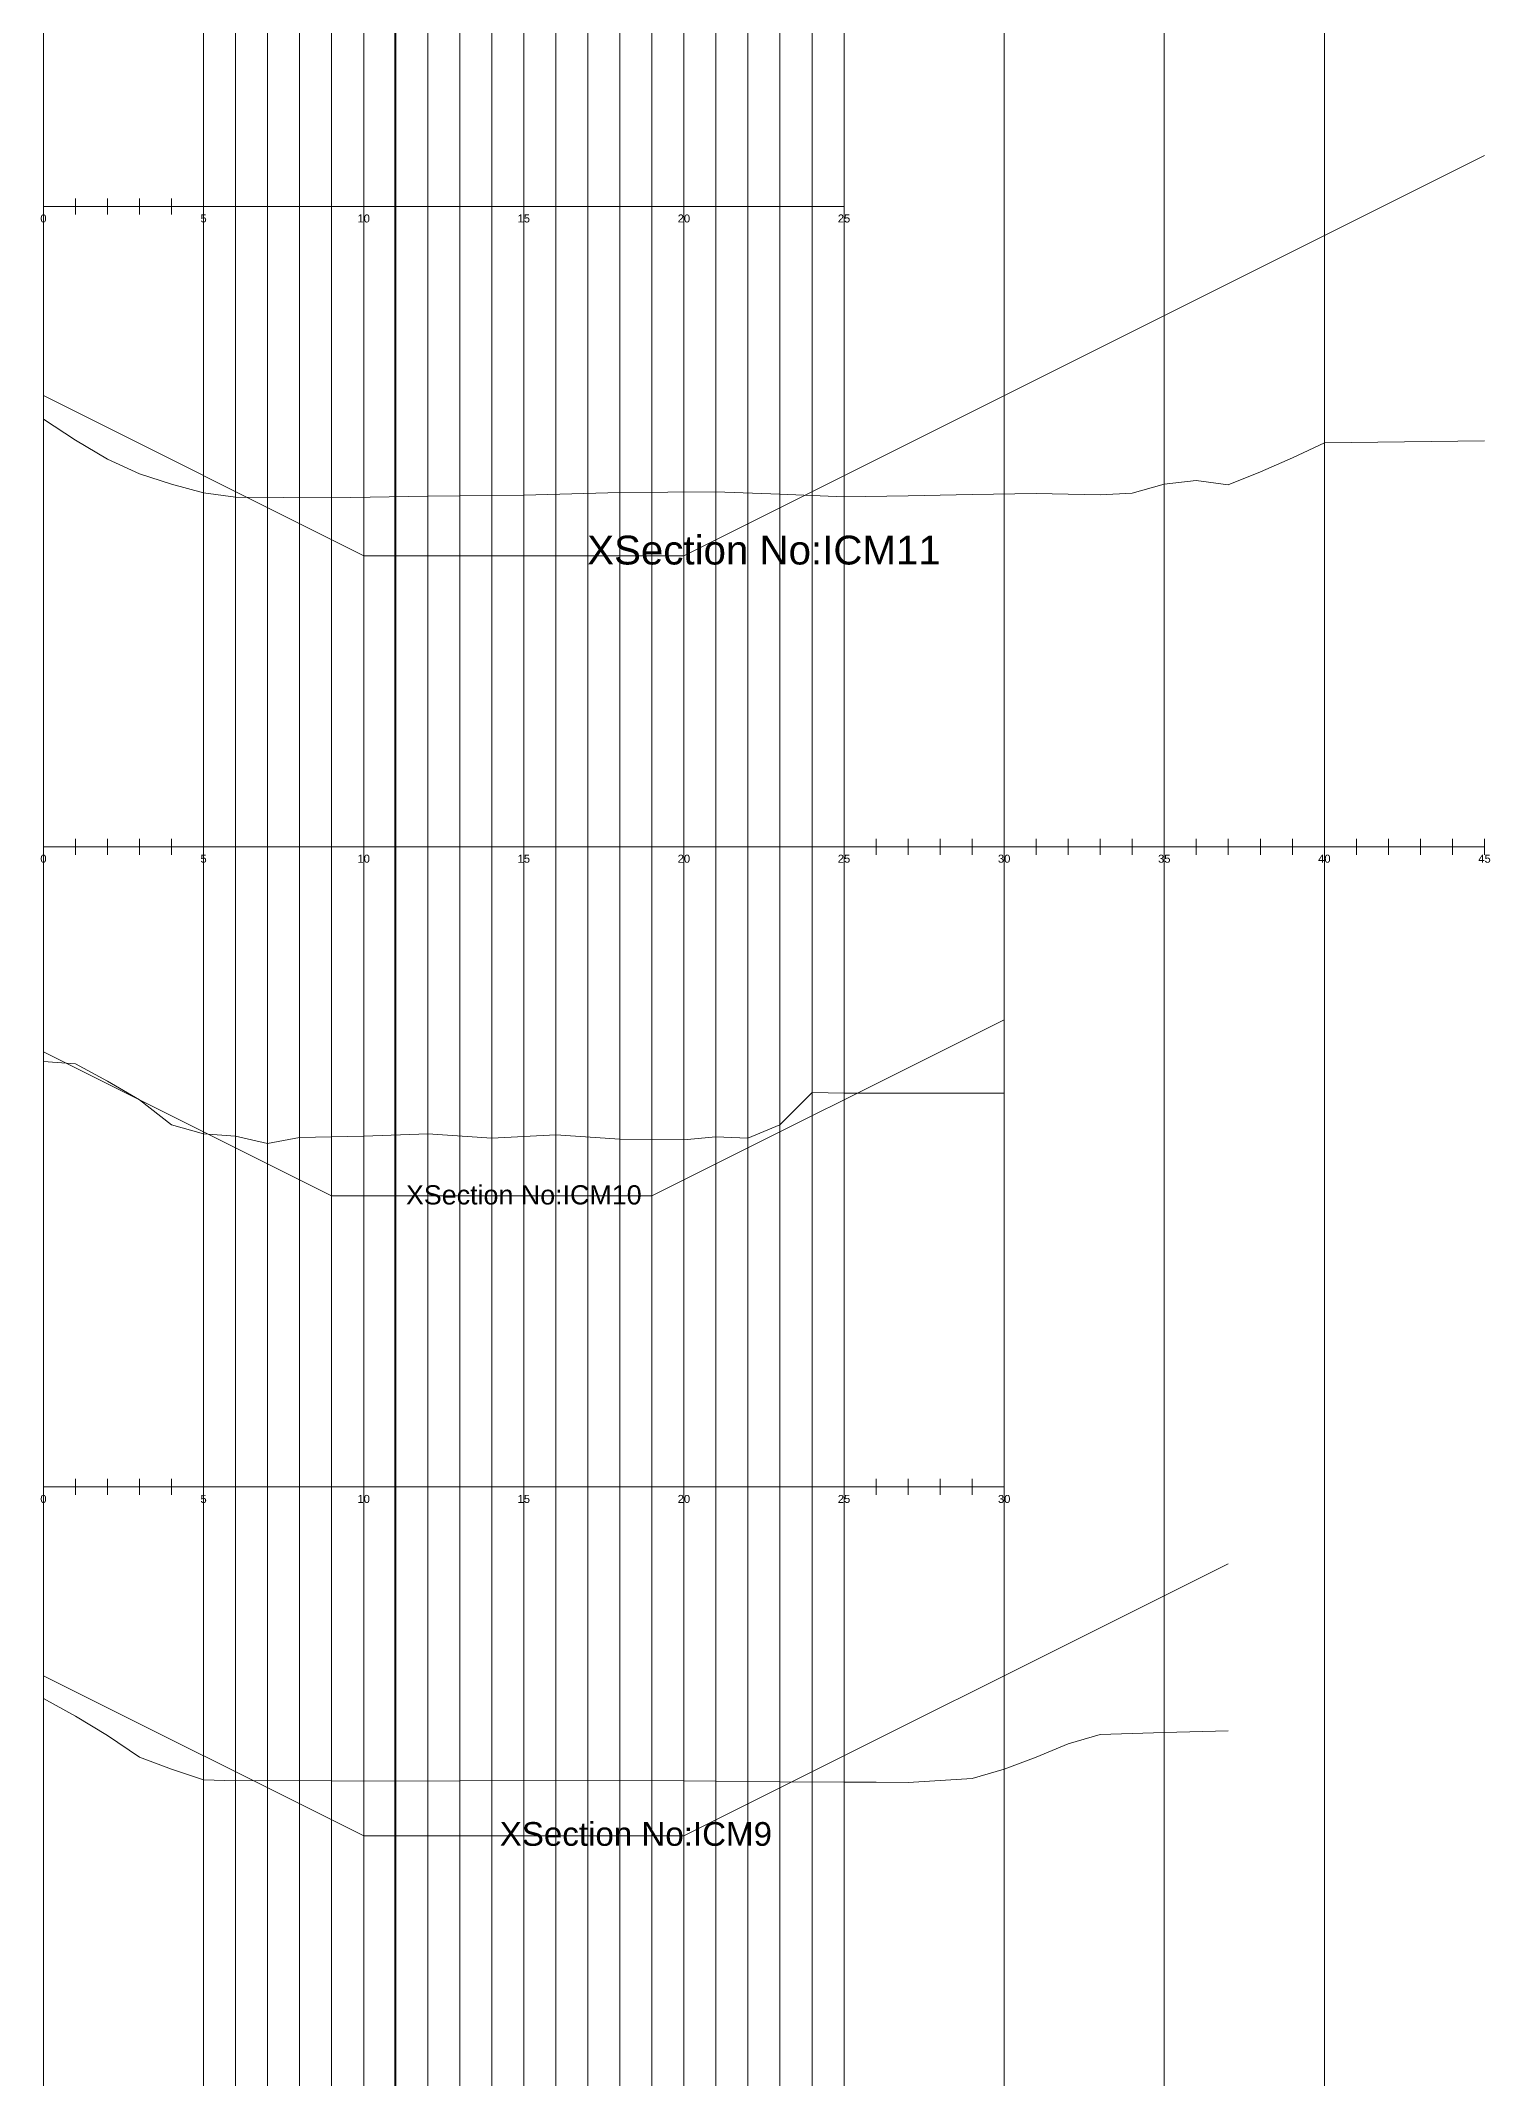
# Model space of a CAD drawing. Header units: inches. Extents: x 3554 to 3940, y 6 to 534.
# Drawn here: x 3618.9 to 3664.1, y 201.5 to 265.2 of the extents above; entities that cross this region are included whole.
import ezdxf

# ---------------------------------------------------------------- set-up
doc = ezdxf.new("R2010")
doc.units = ezdxf.units.IN
doc.header["$LTSCALE"] = 7
doc.header["$MEASUREMENT"] = 0
doc.layers.add('Cross Section Labels', color=7, linetype='Continuous', lineweight=9)
doc.styles.get("Standard").update_dxf_attribs({"font": 'arial.ttf'})

msp = doc.modelspace()

# ---------------------------------------------------------------- linework, layer by layer
at = {"layer": 'Cross Section Labels'}
for p, q in [((3618.949, 5.999), (3618.949, 533.721)), ((3623.949, 5.999), (3623.949, 533.721)), ((3624.949, 5.999), (3624.949, 533.721)), ((3625.949, 5.999), (3625.949, 533.721)), ((3626.949, 5.999), (3626.949, 533.721)), ((3627.949, 5.999), (3627.949, 533.721)), ((3628.949, 5.999), (3628.949, 533.721)), ((3629.949, 5.999), (3629.949, 533.721)), ((3630.949, 5.999), (3630.949, 533.721)), ((3631.949, 5.999), (3631.949, 533.721)), ((3632.949, 5.999), (3632.949, 533.721)), ((3633.949, 5.999), (3633.949, 533.721)), ((3634.949, 5.999), (3634.949, 533.721)), ((3635.949, 5.999), (3635.949, 533.721)), ((3636.949, 5.999), (3636.949, 533.721)), ((3637.949, 5.999), (3637.949, 533.721)), ((3638.949, 5.999), (3638.949, 533.721)), ((3639.949, 5.999), (3639.949, 533.721)), ((3640.949, 5.999), (3640.949, 533.721)), ((3641.949, 5.999), (3641.949, 533.721)), ((3642.949, 5.999), (3642.949, 533.721)), ((3643.949, 5.999), (3643.949, 533.721)), ((3648.949, 5.999), (3648.949, 533.721)), ((3653.949, 5.999), (3653.949, 533.721)), ((3658.949, 5.999), (3658.949, 533.721)), ((3629.924, 5.999), (3629.924, 370.438)), ((3630.949, 5.999), (3630.949, 370.438)), ((3631.949, 5.999), (3631.949, 370.438)), ((3632.949, 5.999), (3632.949, 370.438)), ((3634.949, 5.999), (3634.949, 370.438)), ((3635.949, 5.999), (3635.949, 370.438)), ((3636.949, 5.999), (3636.949, 370.438)), ((3637.949, 5.999), (3637.949, 370.438))]:
    msp.add_line(p, q, dxfattribs=at)
for points in [[(3618.949, 254.09), (3628.949, 249.09), (3633.949, 249.09), (3638.949, 249.09), (3663.949, 261.59)], [(3618.949, 259.75), (3618.949, 260.25)], [(3618.949, 260), (3643.949, 260)], [(3619.949, 259.75), (3619.949, 260.25)], [(3620.949, 259.75), (3620.949, 260.25)], [(3621.949, 259.75), (3621.949, 260.25)], [(3622.949, 259.75), (3622.949, 260.25)], [(3623.949, 259.75), (3623.949, 260.25)], [(3624.949, 259.75), (3624.949, 260.25)], [(3625.949, 259.75), (3625.949, 260.25)], [(3626.949, 259.75), (3626.949, 260.25)], [(3627.949, 259.75), (3627.949, 260.25)], [(3628.949, 259.75), (3628.949, 260.25)], [(3629.949, 259.75), (3629.949, 260.25)], [(3630.949, 259.75), (3630.949, 260.25)], [(3631.949, 259.75), (3631.949, 260.25)], [(3632.949, 259.75), (3632.949, 260.25)], [(3633.949, 259.75), (3633.949, 260.25)], [(3634.949, 259.75), (3634.949, 260.25)], [(3635.949, 259.75), (3635.949, 260.25)], [(3636.949, 259.75), (3636.949, 260.25)], [(3637.949, 259.75), (3637.949, 260.25)], [(3638.949, 259.75), (3638.949, 260.25)], [(3639.949, 259.75), (3639.949, 260.25)], [(3640.949, 259.75), (3640.949, 260.25)], [(3641.949, 259.75), (3641.949, 260.25)], [(3642.949, 259.75), (3642.949, 260.25)], [(3643.949, 259.75), (3643.949, 260.25)], [(3663.949, 252.681), (3658.949, 252.621), (3657.949, 252.151), (3656.949, 251.711), (3655.949, 251.301), (3654.949, 251.441), (3653.949, 251.323), (3652.949, 251.043), (3651.949, 250.993), (3650.949, 251.013), (3649.949, 251.033), (3647.949, 251.003), (3645.949, 250.963), (3643.949, 250.933), (3641.949, 251.013), (3639.949, 251.083), (3636.949, 251.063), (3633.949, 250.983), (3630.949, 250.953), (3627.949, 250.893), (3624.949, 250.923), (3623.949, 251.053), (3622.949, 251.323), (3621.949, 251.651), (3620.949, 252.101), (3619.949, 252.701), (3618.949, 253.351)], [(3618.949, 239.75), (3618.949, 240.25)], [(3618.949, 240), (3663.949, 240)], [(3619.949, 239.75), (3619.949, 240.25)], [(3620.949, 239.75), (3620.949, 240.25)], [(3621.949, 239.75), (3621.949, 240.25)], [(3622.949, 239.75), (3622.949, 240.25)], [(3623.949, 239.75), (3623.949, 240.25)], [(3624.949, 239.75), (3624.949, 240.25)], [(3625.949, 239.75), (3625.949, 240.25)], [(3626.949, 239.75), (3626.949, 240.25)], [(3627.949, 239.75), (3627.949, 240.25)], [(3628.949, 239.75), (3628.949, 240.25)], [(3629.949, 239.75), (3629.949, 240.25)], [(3630.949, 239.75), (3630.949, 240.25)], [(3631.949, 239.75), (3631.949, 240.25)], [(3632.949, 239.75), (3632.949, 240.25)], [(3633.949, 239.75), (3633.949, 240.25)], [(3634.949, 239.75), (3634.949, 240.25)], [(3635.949, 239.75), (3635.949, 240.25)], [(3636.949, 239.75), (3636.949, 240.25)], [(3637.949, 239.75), (3637.949, 240.25)], [(3638.949, 239.75), (3638.949, 240.25)], [(3639.949, 239.75), (3639.949, 240.25)], [(3640.949, 239.75), (3640.949, 240.25)], [(3641.949, 239.75), (3641.949, 240.25)], [(3642.949, 239.75), (3642.949, 240.25)], [(3643.949, 239.75), (3643.949, 240.25)], [(3644.949, 239.75), (3644.949, 240.25)], [(3645.949, 239.75), (3645.949, 240.25)], [(3646.949, 239.75), (3646.949, 240.25)], [(3647.949, 239.75), (3647.949, 240.25)], [(3648.949, 239.75), (3648.949, 240.25)], [(3649.949, 239.75), (3649.949, 240.25)], [(3650.949, 239.75), (3650.949, 240.25)], [(3651.949, 239.75), (3651.949, 240.25)], [(3652.949, 239.75), (3652.949, 240.25)], [(3653.949, 239.75), (3653.949, 240.25)], [(3654.949, 239.75), (3654.949, 240.25)], [(3655.949, 239.75), (3655.949, 240.25)], [(3656.949, 239.75), (3656.949, 240.25)], [(3657.949, 239.75), (3657.949, 240.25)], [(3658.949, 239.75), (3658.949, 240.25)], [(3659.949, 239.75), (3659.949, 240.25)], [(3660.949, 239.75), (3660.949, 240.25)], [(3661.949, 239.75), (3661.949, 240.25)], [(3662.949, 239.75), (3662.949, 240.25)], [(3663.949, 239.75), (3663.949, 240.25)], [(3618.949, 233.59), (3627.949, 229.09), (3632.949, 229.09), (3637.949, 229.09), (3648.949, 234.59)], [(3648.949, 232.3), (3643.949, 232.3), (3642.949, 232.32), (3641.949, 231.31), (3640.949, 230.89), (3639.949, 230.94), (3638.949, 230.84), (3636.949, 230.86), (3634.949, 231), (3632.949, 230.9), (3630.949, 231.03), (3628.949, 230.96), (3626.949, 230.92), (3625.949, 230.73), (3624.949, 230.96), (3623.949, 231.03), (3622.949, 231.31), (3621.949, 232.09), (3620.949, 232.68), (3619.949, 233.22), (3618.949, 233.29)], [(3618.949, 219.75), (3618.949, 220.25)], [(3619.949, 219.75), (3619.949, 220.25)], [(3620.949, 219.75), (3620.949, 220.25)], [(3621.949, 219.75), (3621.949, 220.25)], [(3622.949, 219.75), (3622.949, 220.25)], [(3623.949, 219.75), (3623.949, 220.25)], [(3624.949, 219.75), (3624.949, 220.25)], [(3625.949, 219.75), (3625.949, 220.25)], [(3626.949, 219.75), (3626.949, 220.25)], [(3627.949, 219.75), (3627.949, 220.25)], [(3628.949, 219.75), (3628.949, 220.25)], [(3629.949, 219.75), (3629.949, 220.25)], [(3630.949, 219.75), (3630.949, 220.25)], [(3631.949, 219.75), (3631.949, 220.25)], [(3632.949, 219.75), (3632.949, 220.25)], [(3633.949, 219.75), (3633.949, 220.25)], [(3634.949, 219.75), (3634.949, 220.25)], [(3635.949, 219.75), (3635.949, 220.25)], [(3636.949, 219.75), (3636.949, 220.25)], [(3637.949, 219.75), (3637.949, 220.25)], [(3638.949, 219.75), (3638.949, 220.25)], [(3639.949, 219.75), (3639.949, 220.25)], [(3640.949, 219.75), (3640.949, 220.25)], [(3641.949, 219.75), (3641.949, 220.25)], [(3642.949, 219.75), (3642.949, 220.25)], [(3643.949, 219.75), (3643.949, 220.25)], [(3644.949, 219.75), (3644.949, 220.25)], [(3645.949, 219.75), (3645.949, 220.25)], [(3646.949, 219.75), (3646.949, 220.25)], [(3647.949, 219.75), (3647.949, 220.25)], [(3648.949, 219.75), (3648.949, 220.25)], [(3618.949, 220), (3648.949, 220)], [(3618.949, 214.1), (3628.949, 209.1), (3633.949, 209.1), (3638.949, 209.1), (3655.949, 217.6)], [(3655.949, 212.38), (3653.949, 212.33), (3651.949, 212.27), (3650.949, 211.97), (3649.949, 211.56), (3648.949, 211.18), (3647.949, 210.89), (3646.949, 210.83), (3645.949, 210.77), (3644.949, 210.78), (3643.949, 210.78), (3641.949, 210.79), (3639.949, 210.81), (3637.949, 210.83), (3635.949, 210.82), (3633.949, 210.84), (3631.949, 210.82), (3629.949, 210.81), (3627.949, 210.82), (3625.949, 210.83), (3624.949, 210.82), (3623.949, 210.85), (3622.949, 211.18), (3621.949, 211.56), (3620.949, 212.24), (3619.949, 212.84), (3618.949, 213.39)]]:
    msp.add_lwpolyline(points, dxfattribs=at)

# ---------------------------------------------------------------- texts
for s, insert, char_height, attachment_point in [('0', (3618.949, 259.75), 0.25, 2), ('5', (3623.949, 259.75), 0.25, 2), ('10', (3628.949, 259.75), 0.25, 2), ('15', (3633.949, 259.75), 0.25, 2), ('20', (3638.949, 259.75), 0.25, 2), ('25', (3643.949, 259.75), 0.25, 2), ('XSection No:ICM11', (3641.449, 249.259), 0.9, 5), ('0', (3618.949, 239.75), 0.25, 2), ('5', (3623.949, 239.75), 0.25, 2), ('10', (3628.949, 239.75), 0.25, 2), ('15', (3633.949, 239.75), 0.25, 2), ('20', (3638.949, 239.75), 0.25, 2), ('25', (3643.949, 239.75), 0.25, 2), ('30', (3648.949, 239.75), 0.25, 2), ('35', (3653.949, 239.75), 0.25, 2), ('40', (3658.949, 239.75), 0.25, 2), ('45', (3663.949, 239.75), 0.25, 2), ('XSection No:ICM10', (3633.949, 229.12), 0.6, 5), ('0', (3618.949, 219.75), 0.25, 2), ('5', (3623.949, 219.75), 0.25, 2), ('10', (3628.949, 219.75), 0.25, 2), ('15', (3633.949, 219.75), 0.25, 2), ('20', (3638.949, 219.75), 0.25, 2), ('25', (3643.949, 219.75), 0.25, 2), ('30', (3648.949, 219.75), 0.25, 2), ('XSection No:ICM9', (3637.449, 209.155), 0.74, 5)]:
    msp.add_mtext(s, dxfattribs=dict(at, insert=insert, char_height=char_height, attachment_point=attachment_point))

doc.saveas('drawing.dxf')
